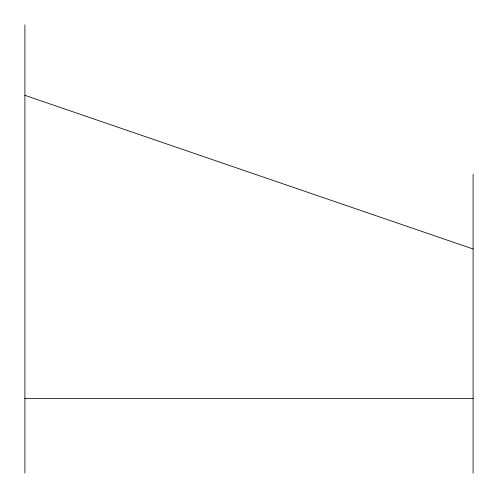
<?xml version="1.0" encoding="UTF-8"?>
<svg xmlns="http://www.w3.org/2000/svg" width="498" height="498" viewBox="0 0 498 498"><rect width="100%" height="100%" fill="white"/><g stroke="black" fill="none" stroke-linecap="round" stroke-linejoin="round"><path stroke-width="0.75" d="M24.9 398.4L473.1 398.4M24.9 95.33L473.1 249M473.1 174.3L473.1 473.1M24.9 24.9L24.9 473.1"/></g></svg>
